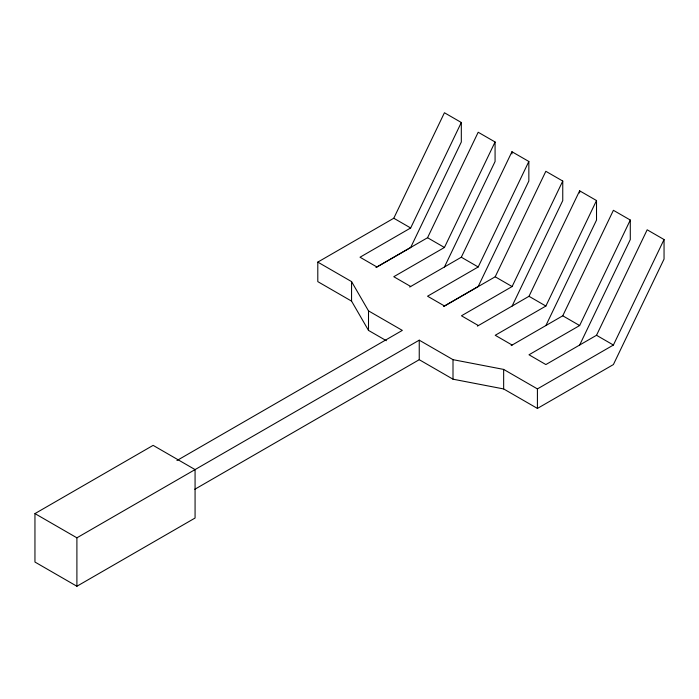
<?xml version="1.0" encoding="UTF-8"?>
<svg xmlns="http://www.w3.org/2000/svg" width="699" height="699" viewBox="0 0 699 699"><rect width="100%" height="100%" fill="white"/><g stroke="black" fill="none" stroke-linecap="round" stroke-linejoin="round"><path stroke-width="1.05" d="M386.355 340.71L368.504 330.409L351.562 301.129L317.8 281.636L317.8 262.108L393.782 218.237L444.433 112.749L461.314 122.491L461.314 142.019L410.663 247.516L375.966 267.551M444.433 267.009L495.075 161.513L495.075 141.984L478.195 132.242L427.552 237.73L376.901 266.974L360.02 257.223L410.663 227.979L461.314 122.491M410.663 286.468L393.782 276.717L444.433 247.481L495.075 141.984M409.728 287.044L461.314 257.223L511.956 151.735L528.846 161.478L528.846 181.015L478.195 286.503L443.489 306.538M512.105 306.083L562.756 200.587L562.756 181.058L545.84 171.299L495.198 276.787L444.547 306.022L427.552 296.21L478.195 266.974L528.846 161.478M478.343 325.542L461.462 315.791L512.105 286.555L562.756 181.058M477.408 326.118L528.994 296.297L579.637 190.81L596.518 200.552L596.518 220.089L545.875 325.577M512.105 345.035L495.224 335.284L545.875 306.048L596.518 200.552M511.17 345.612L562.756 315.791L613.399 210.303L630.288 220.045L630.288 239.582L579.637 345.07M194.811 489.274L419.243 359.697L453.004 379.19L503.656 388.941L537.417 408.434L613.399 364.563L664.05 259.076L664.05 239.539L647.169 229.796L596.518 335.284L545.875 364.563L528.994 354.777L579.637 325.542L630.288 220.045M34.95 513.599L153.125 445.368L195.073 469.588L195.073 518.029L76.899 586.251L34.95 562.04L34.95 513.599L76.899 537.819L419.243 340.168L453.004 359.662L503.656 369.413L537.417 388.906L613.399 345.035L664.05 239.539M176.961 460.519L402.327 330.4L368.504 310.872L351.562 281.601L317.8 262.108M393.782 218.237L410.663 227.979M427.552 237.73L444.433 247.481M461.314 257.223L478.195 266.974M495.198 276.787L512.105 286.555M528.994 296.297L545.875 306.048M562.756 315.791L579.637 325.542M596.518 335.284L613.399 345.035M579.637 190.81L579.637 192.976M537.417 388.906L537.417 408.434M511.956 151.735L511.956 153.902M503.656 369.413L503.656 388.941M453.004 359.662L453.004 379.19M419.243 340.168L419.243 359.697M368.504 310.872L368.504 330.409M351.562 281.601L351.562 301.129M76.899 537.819L76.899 586.251"/></g></svg>
